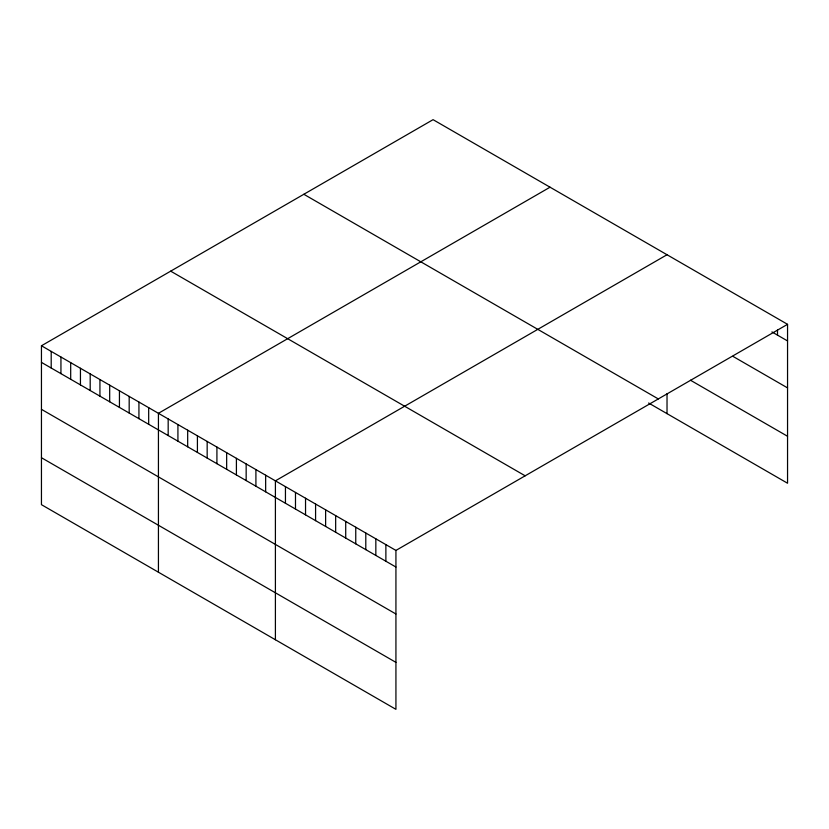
<?xml version="1.0" encoding="UTF-8"?>
<svg xmlns="http://www.w3.org/2000/svg" width="829" height="829" viewBox="0 0 829 829"><rect width="100%" height="100%" fill="white"/><g stroke="black" fill="none" stroke-linecap="round" stroke-linejoin="round"><path stroke-width="1.24" d="M41.45 345.766L395.93 550.425L395.93 709.334L41.45 504.674L41.45 345.766L433.07 119.666L787.55 324.326L787.55 483.234L648.62 403.018M550.052 187.199L158.432 413.308L158.432 572.217M667.024 254.741L275.404 480.841L275.404 639.75M395.93 550.425L787.55 324.326M771.923 331.921L787.55 340.937M732.867 356.325L787.55 387.889M690.464 380.221L787.55 436.272M303.839 194.276L658.319 398.936M170.681 271.156L525.161 475.815M41.45 362.387L395.93 567.036M41.45 409.339L395.93 613.999M41.45 457.722L395.93 662.371M777.509 330.025L777.509 335.134M667.024 393.692L667.024 413.65M385.879 544.622L385.879 561.243M375.838 538.829L375.838 555.44M365.796 533.026L365.796 549.648M355.755 527.234L355.755 543.845M345.714 521.431L345.714 538.042M335.662 515.638L335.662 532.249M325.621 509.835L325.621 526.446M315.58 504.032L315.58 520.653M305.538 498.239L305.538 514.85M295.487 492.436L295.487 509.058M285.445 486.644L285.445 503.255M265.653 475.214L265.653 491.825M255.912 469.587L255.912 486.198M246.161 463.96L246.161 480.571M236.41 458.333L236.41 474.944M226.659 452.707L226.659 469.318M216.918 447.069L216.918 463.691M207.167 441.442L207.167 458.064M197.416 435.816L197.416 452.437M187.675 430.189L187.675 446.8M177.924 424.562L177.924 441.173M168.173 418.935L168.173 435.546M148.681 407.681L148.681 424.293M138.93 402.055L138.93 418.666M129.179 396.417L129.179 413.039M119.438 390.791L119.438 407.412M109.687 385.164L109.687 401.785M99.936 379.537L99.936 396.148M90.195 373.91L90.195 390.521M80.444 368.283L80.444 384.894M70.693 362.656L70.693 379.267M60.942 357.03L60.942 373.641M51.201 351.403L51.201 368.014"/></g></svg>
